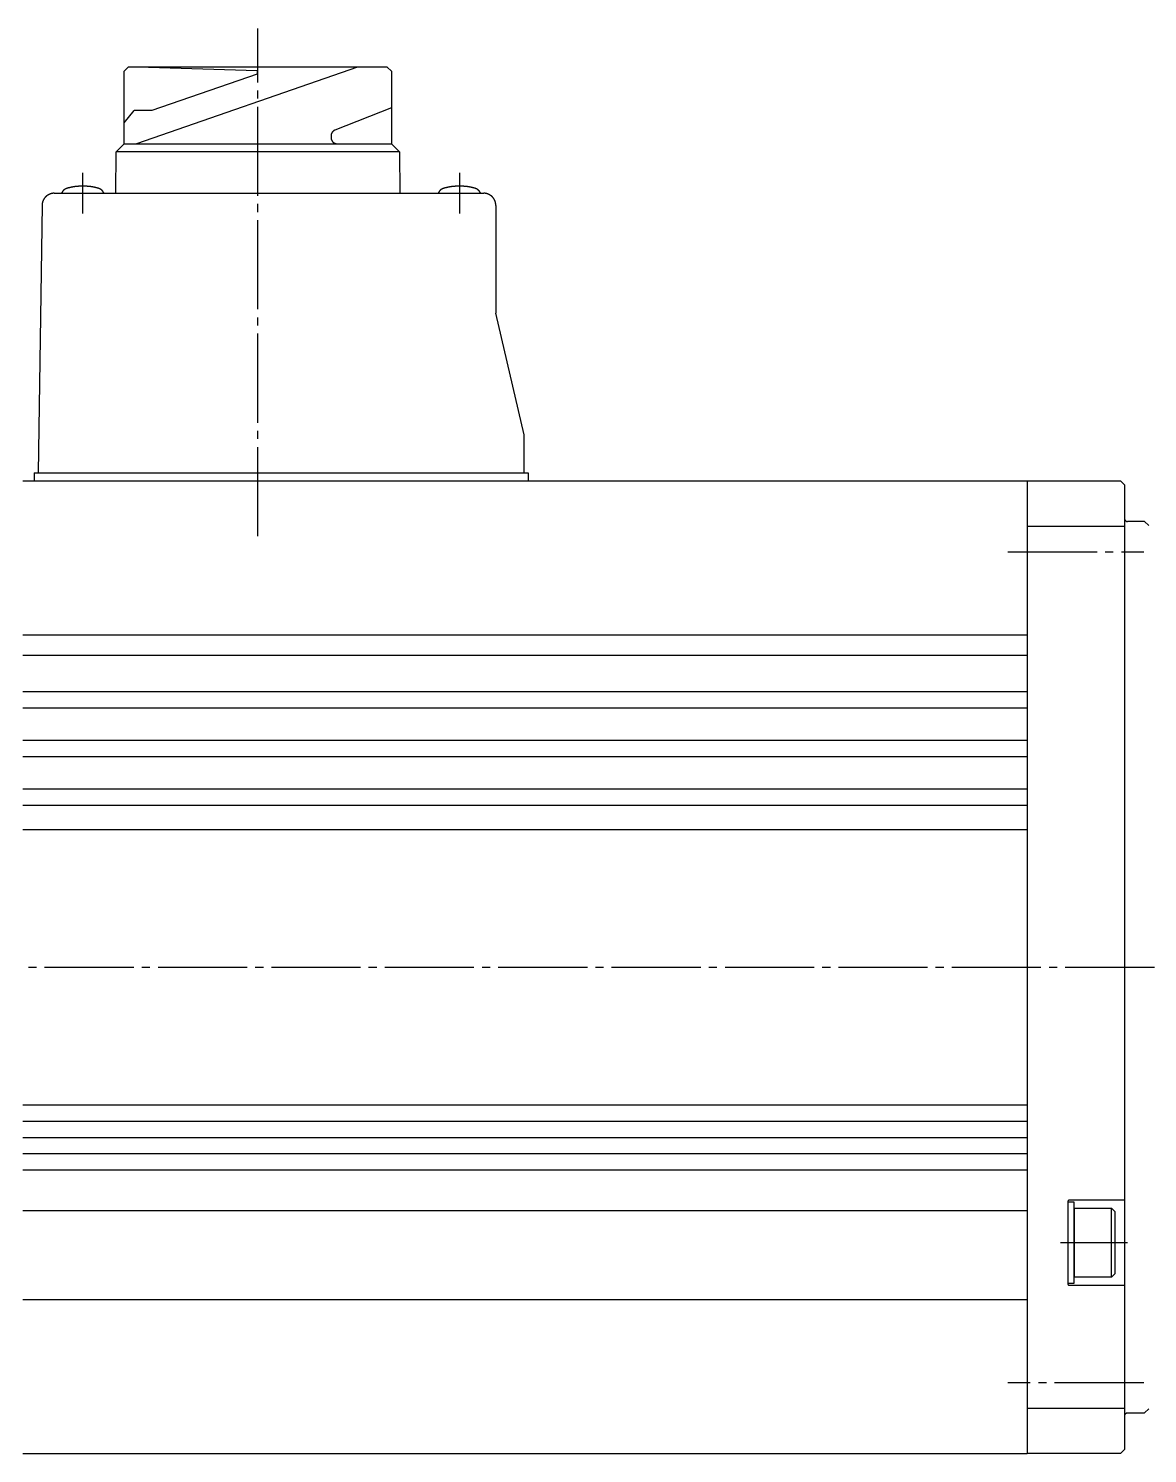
# Model space of a CAD drawing. Extents: x 0 to 707, y 0 to 380.
# Drawn here: x 283.4 to 421.6, y 203.9 to 379.8 of the extents above; entities that cross this region are included whole.
import ezdxf

# ---------------------------------------------------------------- set-up
doc = ezdxf.new("R2010")
doc.units = 0
doc.linetypes.add('DASH_CENTER', pattern=[14, 11, -1, 1, -1])
doc.layers.get('0').update_dxf_attribs({"linetype": 'CONTINUOUS'})

msp = doc.modelspace()

# ---------------------------------------------------------------- linework, layer by layer
at = {"color": 1, "linetype": 'DASH_CENTER'}
for p, q in [((311.72, 317.11), (311.72, 379.76)), ((290.12, 356.93), (290.12, 361.93)), ((336.62, 361.93), (336.62, 356.93)), ((404.35, 315.19), (421.1, 315.19)), ((201.42, 263.93), (475.72, 263.93)), ((419.1, 229.93), (410.84, 229.93)), ((421.1, 212.66), (404.35, 212.66))]:
    msp.add_line(p, q, dxfattribs=at)
at = {"color": 7, "linetype": 'CONTINUOUS'}
for p, q in [((295.23, 374.48), (295.73, 374.98)), ((327.72, 374.98), (295.73, 374.98)), ((327.72, 374.98), (295.74, 374.98)), ((324.05, 374.98), (296.75, 365.54)), ((298.25, 374.98), (311.67, 374.59)), ((311.67, 374.59), (311.67, 374.12)), ((328.22, 374.48), (327.72, 374.98)), ((295.23, 365.54), (295.23, 374.48)), ((311.67, 374.12), (298.66, 369.63)), ((328.22, 374.48), (328.22, 365.54)), ((295.23, 368.13), (296.48, 369.63)), ((298.66, 369.63), (296.48, 369.63)), ((328.22, 369.95), (321.26, 367.22)), ((320.78, 366.52), (320.78, 366.29)), ((294.2, 359.43), (294.23, 364.54)), ((294.23, 364.54), (295.23, 365.54)), ((329.22, 364.54), (294.23, 364.54)), ((295.23, 365.54), (321.53, 365.54)), ((321.53, 365.54), (328.22, 365.54)), ((328.22, 365.54), (329.22, 364.54)), ((328.22, 365.54), (329.22, 364.54)), ((329.22, 364.54), (329.25, 359.43)), ((286.6, 359.43), (313.12, 359.43)), ((313.12, 359.43), (339.62, 359.43)), ((285.1, 357.95), (284.63, 324.93)), ((341.12, 357.93), (341.12, 344.63)), ((344.62, 329.63), (341.12, 344.63)), ((344.62, 324.93), (344.62, 329.63)), ((282.72, 323.93), (406.72, 323.93)), ((284.12, 324.93), (345.12, 324.93)), ((284.12, 324.93), (284.12, 323.93)), ((345.12, 324.93), (345.12, 323.93)), ((406.72, 323.93), (406.72, 203.93)), ((406.72, 323.93), (418.22, 323.93)), ((418.22, 323.93), (418.72, 323.43)), ((418.72, 323.43), (418.72, 263.93)), ((406.72, 318.34), (418.72, 318.34)), ((421.22, 318.93), (419.12, 318.93)), ((421.22, 318.93), (421.72, 318.43)), ((282.72, 304.93), (406.72, 304.93)), ((282.72, 302.43), (406.72, 302.43)), ((282.72, 297.93), (406.72, 297.93)), ((282.72, 295.93), (406.72, 295.93)), ((282.72, 291.93), (406.72, 291.93)), ((282.72, 289.93), (406.72, 289.93)), ((282.72, 285.93), (406.72, 285.93)), ((282.72, 283.93), (406.72, 283.93)), ((282.72, 280.93), (406.72, 280.93)), ((418.72, 263.93), (418.72, 204.43)), ((282.72, 246.93), (406.72, 246.93)), ((282.72, 244.93), (406.72, 244.93)), ((282.72, 242.93), (406.72, 242.93)), ((282.72, 240.93), (406.72, 240.93)), ((282.72, 238.93), (406.72, 238.93)), ((282.72, 233.92), (406.72, 233.92)), ((411.72, 234.98), (411.72, 224.88)), ((412.52, 234.93), (411.72, 234.93)), ((418.72, 235.18), (411.92, 235.18)), ((412.52, 224.93), (412.52, 234.93)), ((412.52, 234.18), (417.12, 234.18)), ((412.52, 234.18), (412.52, 229.93)), ((417.52, 233.78), (417.12, 234.18)), ((417.12, 225.68), (417.12, 234.18)), ((417.52, 233.78), (417.52, 226.08)), ((412.52, 229.93), (412.52, 225.68)), ((417.12, 225.68), (412.52, 225.68)), ((417.12, 225.68), (417.52, 226.08)), ((411.72, 224.93), (412.52, 224.93)), ((411.92, 224.68), (418.72, 224.68)), ((282.72, 222.93), (406.72, 222.93)), ((406.72, 209.51), (418.72, 209.51)), ((421.72, 209.43), (421.22, 208.93)), ((419.12, 208.93), (421.22, 208.93)), ((418.22, 203.93), (418.72, 204.43)), ((282.72, 203.93), (406.72, 203.93)), ((418.22, 203.93), (406.72, 203.93))]:
    msp.add_line(p, q, dxfattribs=at)
for points in [[(321.26, 367.22, 0), (321.25, 367.22, 0), (321.25, 367.22, 0), (321.24, 367.21, 0), (321.23, 367.21, 0), (321.23, 367.21, 0), (321.22, 367.21, 0), (321.21, 367.2, 0), (321.21, 367.2, 0), (321.2, 367.2, 0), (321.2, 367.19, 0), (321.19, 367.19, 0), (321.18, 367.19, 0), (321.18, 367.19, 0), (321.17, 367.18, 0), (321.17, 367.18, 0), (321.16, 367.17, 0), (321.15, 367.17, 0), (321.15, 367.17, 0), (321.14, 367.16, 0), (321.13, 367.16, 0), (321.13, 367.16, 0), (321.12, 367.15, 0), (321.12, 367.15, 0), (321.11, 367.14, 0), (321.11, 367.14, 0), (321.1, 367.14, 0), (321.1, 367.13, 0), (321.09, 367.13, 0), (321.08, 367.12, 0), (321.08, 367.12, 0), (321.07, 367.12, 0), (321.07, 367.11, 0), (321.06, 367.11, 0), (321.06, 367.1, 0), (321.05, 367.1, 0), (321.05, 367.09, 0), (321.04, 367.09, 0), (321.03, 367.08, 0), (321.03, 367.08, 0), (321.02, 367.07, 0), (321.02, 367.07, 0), (321.01, 367.06, 0), (321.01, 367.06, 0), (321, 367.06, 0), (321, 367.05, 0), (320.99, 367.05, 0), (320.99, 367.04, 0), (320.98, 367.04, 0), (320.98, 367.03, 0), (320.98, 367.02, 0), (320.97, 367.02, 0), (320.97, 367.01, 0), (320.96, 367.01, 0), (320.96, 367, 0), (320.95, 367, 0), (320.95, 366.99, 0), (320.94, 366.99, 0), (320.94, 366.98, 0), (320.94, 366.98, 0), (320.93, 366.97, 0), (320.93, 366.96, 0), (320.92, 366.96, 0), (320.92, 366.95, 0), (320.92, 366.95, 0), (320.91, 366.94, 0), (320.91, 366.94, 0), (320.9, 366.93, 0), (320.9, 366.92, 0), (320.89, 366.92, 0), (320.89, 366.91, 0), (320.89, 366.91, 0), (320.88, 366.9, 0), (320.88, 366.89, 0), (320.88, 366.89, 0), (320.87, 366.88, 0), (320.87, 366.88, 0), (320.87, 366.87, 0), (320.87, 366.86, 0), (320.86, 366.86, 0), (320.86, 366.85, 0), (320.86, 366.84, 0), (320.85, 366.84, 0), (320.85, 366.83, 0), (320.85, 366.82, 0), (320.84, 366.82, 0), (320.84, 366.81, 0), (320.84, 366.81, 0), (320.84, 366.8, 0), (320.83, 366.79, 0), (320.83, 366.79, 0), (320.83, 366.78, 0), (320.83, 366.77, 0), (320.82, 366.77, 0), (320.82, 366.76, 0), (320.82, 366.75, 0), (320.82, 366.75, 0), (320.82, 366.74, 0), (320.81, 366.73, 0), (320.81, 366.73, 0), (320.81, 366.72, 0), (320.81, 366.71, 0), (320.81, 366.7, 0), (320.81, 366.7, 0), (320.8, 366.69, 0), (320.8, 366.69, 0), (320.8, 366.68, 0), (320.8, 366.67, 0), (320.8, 366.66, 0), (320.8, 366.66, 0), (320.8, 366.65, 0), (320.79, 366.64, 0), (320.79, 366.64, 0), (320.79, 366.63, 0), (320.79, 366.62, 0), (320.79, 366.62, 0), (320.79, 366.61, 0), (320.79, 366.6, 0), (320.79, 366.6, 0), (320.79, 366.59, 0), (320.79, 366.58, 0), (320.79, 366.57, 0), (320.79, 366.57, 0), (320.79, 366.56, 0), (320.79, 366.55, 0), (320.79, 366.55, 0), (320.78, 366.54, 0), (320.78, 366.53, 0), (320.78, 366.52, 0)], [(320.78, 366.29, 0), (320.78, 366.28, 0), (320.78, 366.27, 0), (320.79, 366.26, 0), (320.79, 366.25, 0), (320.79, 366.24, 0), (320.79, 366.23, 0), (320.79, 366.22, 0), (320.79, 366.21, 0), (320.79, 366.2, 0), (320.79, 366.19, 0), (320.79, 366.19, 0), (320.79, 366.18, 0), (320.79, 366.17, 0), (320.8, 366.16, 0), (320.8, 366.15, 0), (320.8, 366.14, 0), (320.8, 366.13, 0), (320.8, 366.12, 0), (320.81, 366.11, 0), (320.81, 366.1, 0), (320.81, 366.1, 0), (320.81, 366.09, 0), (320.81, 366.08, 0), (320.82, 366.07, 0), (320.82, 366.06, 0), (320.82, 366.05, 0), (320.82, 366.04, 0), (320.83, 366.03, 0), (320.83, 366.02, 0), (320.83, 366.02, 0), (320.84, 366.01, 0), (320.84, 366, 0), (320.85, 365.99, 0), (320.85, 365.98, 0), (320.85, 365.97, 0), (320.86, 365.96, 0), (320.86, 365.96, 0), (320.86, 365.95, 0), (320.87, 365.94, 0), (320.87, 365.93, 0), (320.88, 365.92, 0), (320.88, 365.92, 0), (320.89, 365.91, 0), (320.89, 365.9, 0), (320.9, 365.89, 0), (320.9, 365.88, 0), (320.91, 365.88, 0), (320.91, 365.87, 0), (320.92, 365.86, 0), (320.92, 365.85, 0), (320.93, 365.85, 0), (320.93, 365.84, 0), (320.94, 365.83, 0), (320.94, 365.82, 0), (320.95, 365.82, 0), (320.95, 365.81, 0), (320.96, 365.8, 0), (320.97, 365.8, 0), (320.97, 365.79, 0), (320.98, 365.78, 0), (320.99, 365.78, 0), (320.99, 365.77, 0), (321, 365.76, 0), (321, 365.76, 0), (321.01, 365.75, 0), (321.02, 365.74, 0), (321.02, 365.74, 0), (321.03, 365.73, 0), (321.04, 365.72, 0), (321.04, 365.72, 0), (321.05, 365.71, 0), (321.06, 365.71, 0), (321.07, 365.7, 0), (321.07, 365.69, 0), (321.08, 365.69, 0), (321.09, 365.68, 0), (321.1, 365.68, 0), (321.1, 365.67, 0), (321.11, 365.67, 0), (321.12, 365.66, 0), (321.12, 365.66, 0), (321.13, 365.65, 0), (321.14, 365.65, 0), (321.15, 365.64, 0), (321.16, 365.64, 0), (321.17, 365.63, 0), (321.17, 365.63, 0), (321.18, 365.62, 0), (321.19, 365.62, 0), (321.2, 365.62, 0), (321.2, 365.61, 0), (321.21, 365.61, 0), (321.22, 365.6, 0), (321.23, 365.6, 0), (321.24, 365.6, 0), (321.25, 365.59, 0), (321.26, 365.59, 0), (321.26, 365.59, 0), (321.27, 365.58, 0), (321.28, 365.58, 0), (321.29, 365.58, 0), (321.3, 365.57, 0), (321.31, 365.57, 0), (321.32, 365.57, 0), (321.32, 365.57, 0), (321.33, 365.56, 0), (321.34, 365.56, 0), (321.35, 365.56, 0), (321.36, 365.56, 0), (321.37, 365.55, 0), (321.38, 365.55, 0), (321.39, 365.55, 0), (321.4, 365.55, 0), (321.41, 365.55, 0), (321.42, 365.55, 0), (321.42, 365.54, 0), (321.43, 365.54, 0), (321.44, 365.54, 0), (321.45, 365.54, 0), (321.46, 365.54, 0), (321.47, 365.54, 0), (321.48, 365.54, 0), (321.49, 365.54, 0), (321.5, 365.54, 0), (321.51, 365.54, 0), (321.52, 365.54, 0), (321.52, 365.54, 0), (321.53, 365.54, 0)], [(286.6, 359.43, 0), (286.58, 359.43, 0), (286.57, 359.43, 0), (286.55, 359.43, 0), (286.53, 359.42, 0), (286.51, 359.42, 0), (286.49, 359.42, 0), (286.48, 359.42, 0), (286.46, 359.42, 0), (286.44, 359.42, 0), (286.42, 359.42, 0), (286.4, 359.41, 0), (286.38, 359.41, 0), (286.37, 359.41, 0), (286.35, 359.4, 0), (286.33, 359.4, 0), (286.31, 359.4, 0), (286.3, 359.39, 0), (286.28, 359.39, 0), (286.26, 359.39, 0), (286.24, 359.38, 0), (286.22, 359.38, 0), (286.21, 359.37, 0), (286.19, 359.37, 0), (286.17, 359.36, 0), (286.15, 359.36, 0), (286.14, 359.35, 0), (286.12, 359.35, 0), (286.1, 359.34, 0), (286.08, 359.33, 0), (286.07, 359.33, 0), (286.05, 359.32, 0), (286.03, 359.31, 0), (286.02, 359.31, 0), (286, 359.3, 0), (285.98, 359.29, 0), (285.97, 359.29, 0), (285.95, 359.28, 0), (285.93, 359.27, 0), (285.92, 359.26, 0), (285.9, 359.25, 0), (285.88, 359.24, 0), (285.87, 359.24, 0), (285.85, 359.23, 0), (285.84, 359.22, 0), (285.82, 359.21, 0), (285.81, 359.2, 0), (285.79, 359.19, 0), (285.78, 359.18, 0), (285.76, 359.17, 0), (285.75, 359.16, 0), (285.73, 359.15, 0), (285.72, 359.14, 0), (285.7, 359.12, 0), (285.69, 359.11, 0), (285.67, 359.1, 0), (285.66, 359.09, 0), (285.64, 359.08, 0), (285.63, 359.07, 0), (285.62, 359.06, 0), (285.6, 359.04, 0), (285.59, 359.03, 0), (285.58, 359.02, 0), (285.56, 359.01, 0), (285.55, 358.99, 0), (285.54, 358.98, 0), (285.52, 358.97, 0), (285.51, 358.95, 0), (285.5, 358.94, 0), (285.49, 358.93, 0), (285.48, 358.92, 0), (285.46, 358.9, 0), (285.45, 358.89, 0), (285.44, 358.87, 0), (285.43, 358.86, 0), (285.42, 358.84, 0), (285.41, 358.83, 0), (285.39, 358.81, 0), (285.38, 358.8, 0), (285.37, 358.79, 0), (285.36, 358.77, 0), (285.35, 358.75, 0), (285.34, 358.74, 0), (285.33, 358.73, 0), (285.32, 358.71, 0), (285.31, 358.69, 0), (285.31, 358.68, 0), (285.3, 358.66, 0), (285.29, 358.65, 0), (285.28, 358.63, 0), (285.27, 358.61, 0), (285.26, 358.6, 0), (285.25, 358.58, 0), (285.25, 358.56, 0), (285.24, 358.55, 0), (285.23, 358.53, 0), (285.22, 358.51, 0), (285.22, 358.5, 0), (285.21, 358.48, 0), (285.2, 358.46, 0), (285.2, 358.45, 0), (285.19, 358.43, 0), (285.18, 358.41, 0), (285.18, 358.4, 0), (285.17, 358.38, 0), (285.17, 358.36, 0), (285.16, 358.34, 0), (285.16, 358.33, 0), (285.15, 358.31, 0), (285.15, 358.29, 0), (285.14, 358.27, 0), (285.14, 358.25, 0), (285.13, 358.24, 0), (285.13, 358.22, 0), (285.13, 358.2, 0), (285.12, 358.18, 0), (285.12, 358.17, 0), (285.12, 358.15, 0), (285.12, 358.13, 0), (285.11, 358.11, 0), (285.11, 358.09, 0), (285.11, 358.07, 0), (285.11, 358.06, 0), (285.11, 358.04, 0), (285.11, 358.02, 0), (285.11, 358, 0), (285.1, 357.98, 0), (285.1, 357.97, 0), (285.1, 357.95, 0)], [(288.16, 360.03, 0), (288.16, 360.02, 0), (288.15, 360.02, 0), (288.14, 360.02, 0), (288.14, 360.02, 0), (288.13, 360.02, 0), (288.12, 360.01, 0), (288.12, 360.01, 0), (288.11, 360.01, 0), (288.1, 360.01, 0), (288.1, 360, 0), (288.09, 360, 0), (288.08, 360, 0), (288.08, 360, 0), (288.07, 359.99, 0), (288.06, 359.99, 0), (288.06, 359.99, 0), (288.05, 359.99, 0), (288.04, 359.98, 0), (288.04, 359.98, 0), (288.03, 359.98, 0), (288.02, 359.97, 0), (288.02, 359.97, 0), (288.01, 359.97, 0), (288, 359.96, 0), (288, 359.96, 0), (287.99, 359.96, 0), (287.99, 359.95, 0), (287.98, 359.95, 0), (287.97, 359.95, 0), (287.97, 359.94, 0), (287.96, 359.94, 0), (287.95, 359.94, 0), (287.95, 359.93, 0), (287.94, 359.93, 0), (287.94, 359.93, 0), (287.93, 359.92, 0), (287.92, 359.92, 0), (287.92, 359.92, 0), (287.91, 359.91, 0), (287.9, 359.91, 0), (287.9, 359.9, 0), (287.89, 359.9, 0), (287.89, 359.9, 0), (287.88, 359.89, 0), (287.87, 359.89, 0), (287.87, 359.88, 0), (287.86, 359.88, 0), (287.86, 359.88, 0), (287.85, 359.87, 0), (287.85, 359.87, 0), (287.84, 359.86, 0), (287.83, 359.86, 0), (287.83, 359.85, 0), (287.82, 359.85, 0), (287.82, 359.85, 0), (287.81, 359.84, 0), (287.81, 359.84, 0), (287.8, 359.83, 0), (287.8, 359.83, 0), (287.79, 359.82, 0), (287.78, 359.82, 0), (287.78, 359.81, 0), (287.77, 359.81, 0), (287.77, 359.8, 0), (287.76, 359.8, 0), (287.76, 359.79, 0), (287.75, 359.79, 0), (287.75, 359.78, 0), (287.74, 359.78, 0), (287.74, 359.77, 0), (287.73, 359.77, 0), (287.73, 359.76, 0), (287.72, 359.76, 0), (287.72, 359.75, 0), (287.71, 359.75, 0), (287.71, 359.74, 0), (287.7, 359.74, 0), (287.7, 359.73, 0), (287.69, 359.73, 0), (287.69, 359.72, 0), (287.68, 359.71, 0), (287.68, 359.71, 0), (287.67, 359.7, 0), (287.67, 359.7, 0), (287.67, 359.69, 0), (287.66, 359.69, 0), (287.66, 359.68, 0), (287.65, 359.68, 0), (287.65, 359.67, 0), (287.64, 359.66, 0), (287.64, 359.66, 0), (287.63, 359.65, 0), (287.63, 359.65, 0), (287.63, 359.64, 0), (287.62, 359.63, 0), (287.62, 359.63, 0), (287.61, 359.62, 0), (287.61, 359.62, 0), (287.61, 359.61, 0), (287.6, 359.61, 0), (287.6, 359.6, 0), (287.59, 359.59, 0), (287.59, 359.59, 0), (287.59, 359.58, 0), (287.58, 359.57, 0), (287.58, 359.57, 0), (287.58, 359.56, 0), (287.57, 359.56, 0), (287.57, 359.55, 0), (287.57, 359.54, 0), (287.56, 359.54, 0), (287.56, 359.53, 0), (287.56, 359.52, 0), (287.55, 359.52, 0), (287.55, 359.51, 0), (287.55, 359.5, 0), (287.54, 359.5, 0), (287.54, 359.49, 0), (287.54, 359.49, 0), (287.53, 359.48, 0), (287.53, 359.47, 0), (287.53, 359.47, 0), (287.52, 359.46, 0), (287.52, 359.45, 0), (287.52, 359.45, 0), (287.52, 359.44, 0), (287.51, 359.43, 0), (287.51, 359.43, 0)], [(290.12, 360.31, 0), (290.11, 360.31, 0), (290.09, 360.31, 0), (290.08, 360.31, 0), (290.06, 360.31, 0), (290.05, 360.31, 0), (290.03, 360.31, 0), (290.01, 360.31, 0), (290, 360.31, 0), (289.98, 360.31, 0), (289.97, 360.3, 0), (289.95, 360.3, 0), (289.94, 360.3, 0), (289.92, 360.3, 0), (289.91, 360.3, 0), (289.89, 360.3, 0), (289.88, 360.3, 0), (289.86, 360.3, 0), (289.85, 360.3, 0), (289.83, 360.3, 0), (289.81, 360.3, 0), (289.8, 360.3, 0), (289.78, 360.3, 0), (289.77, 360.3, 0), (289.75, 360.3, 0), (289.74, 360.3, 0), (289.72, 360.29, 0), (289.7, 360.29, 0), (289.69, 360.29, 0), (289.67, 360.29, 0), (289.66, 360.29, 0), (289.64, 360.29, 0), (289.63, 360.29, 0), (289.61, 360.29, 0), (289.6, 360.29, 0), (289.58, 360.29, 0), (289.57, 360.28, 0), (289.55, 360.28, 0), (289.54, 360.28, 0), (289.52, 360.28, 0), (289.5, 360.28, 0), (289.49, 360.28, 0), (289.47, 360.28, 0), (289.46, 360.27, 0), (289.44, 360.27, 0), (289.43, 360.27, 0), (289.41, 360.27, 0), (289.4, 360.27, 0), (289.38, 360.27, 0), (289.37, 360.26, 0), (289.35, 360.26, 0), (289.33, 360.26, 0), (289.32, 360.26, 0), (289.3, 360.26, 0), (289.29, 360.26, 0), (289.27, 360.25, 0), (289.26, 360.25, 0), (289.24, 360.25, 0), (289.23, 360.25, 0), (289.21, 360.25, 0), (289.2, 360.24, 0), (289.18, 360.24, 0), (289.17, 360.24, 0), (289.15, 360.24, 0), (289.13, 360.24, 0), (289.12, 360.23, 0), (289.1, 360.23, 0), (289.09, 360.23, 0), (289.07, 360.23, 0), (289.06, 360.22, 0), (289.04, 360.22, 0), (289.03, 360.22, 0), (289.01, 360.22, 0), (289, 360.21, 0), (288.98, 360.21, 0), (288.97, 360.21, 0), (288.95, 360.21, 0), (288.94, 360.2, 0), (288.92, 360.2, 0), (288.9, 360.2, 0), (288.89, 360.2, 0), (288.87, 360.19, 0), (288.86, 360.19, 0), (288.84, 360.19, 0), (288.83, 360.19, 0), (288.81, 360.18, 0), (288.8, 360.18, 0), (288.78, 360.18, 0), (288.77, 360.17, 0), (288.75, 360.17, 0), (288.74, 360.17, 0), (288.72, 360.16, 0), (288.71, 360.16, 0), (288.69, 360.16, 0), (288.68, 360.15, 0), (288.66, 360.15, 0), (288.65, 360.15, 0), (288.63, 360.14, 0), (288.62, 360.14, 0), (288.6, 360.14, 0), (288.58, 360.13, 0), (288.57, 360.13, 0), (288.56, 360.13, 0), (288.54, 360.12, 0), (288.52, 360.12, 0), (288.51, 360.12, 0), (288.49, 360.11, 0), (288.48, 360.11, 0), (288.46, 360.11, 0), (288.45, 360.1, 0), (288.43, 360.1, 0), (288.42, 360.1, 0), (288.4, 360.09, 0), (288.39, 360.09, 0), (288.37, 360.08, 0), (288.36, 360.08, 0), (288.34, 360.08, 0), (288.33, 360.07, 0), (288.31, 360.07, 0), (288.3, 360.06, 0), (288.28, 360.06, 0), (288.27, 360.06, 0), (288.25, 360.05, 0), (288.24, 360.05, 0), (288.22, 360.04, 0), (288.21, 360.04, 0), (288.19, 360.04, 0), (288.18, 360.03, 0), (288.16, 360.03, 0)], [(292.08, 360.03, 0), (292.07, 360.03, 0), (292.05, 360.04, 0), (292.04, 360.04, 0), (292.02, 360.04, 0), (292.01, 360.05, 0), (291.99, 360.05, 0), (291.98, 360.06, 0), (291.96, 360.06, 0), (291.95, 360.06, 0), (291.93, 360.07, 0), (291.92, 360.07, 0), (291.9, 360.08, 0), (291.89, 360.08, 0), (291.87, 360.08, 0), (291.86, 360.09, 0), (291.84, 360.09, 0), (291.83, 360.1, 0), (291.81, 360.1, 0), (291.8, 360.1, 0), (291.78, 360.11, 0), (291.77, 360.11, 0), (291.75, 360.11, 0), (291.74, 360.12, 0), (291.72, 360.12, 0), (291.71, 360.12, 0), (291.69, 360.13, 0), (291.68, 360.13, 0), (291.66, 360.13, 0), (291.65, 360.14, 0), (291.63, 360.14, 0), (291.62, 360.14, 0), (291.6, 360.15, 0), (291.59, 360.15, 0), (291.57, 360.15, 0), (291.56, 360.16, 0), (291.54, 360.16, 0), (291.53, 360.16, 0), (291.51, 360.17, 0), (291.5, 360.17, 0), (291.48, 360.17, 0), (291.47, 360.18, 0), (291.45, 360.18, 0), (291.44, 360.18, 0), (291.42, 360.19, 0), (291.4, 360.19, 0), (291.39, 360.19, 0), (291.37, 360.19, 0), (291.36, 360.2, 0), (291.34, 360.2, 0), (291.33, 360.2, 0), (291.31, 360.2, 0), (291.3, 360.21, 0), (291.28, 360.21, 0), (291.27, 360.21, 0), (291.25, 360.21, 0), (291.24, 360.22, 0), (291.22, 360.22, 0), (291.21, 360.22, 0), (291.19, 360.22, 0), (291.18, 360.23, 0), (291.16, 360.23, 0), (291.14, 360.23, 0), (291.13, 360.23, 0), (291.11, 360.24, 0), (291.1, 360.24, 0), (291.08, 360.24, 0), (291.07, 360.24, 0), (291.05, 360.24, 0), (291.04, 360.25, 0), (291.02, 360.25, 0), (291.01, 360.25, 0), (290.99, 360.25, 0), (290.98, 360.25, 0), (290.96, 360.26, 0), (290.94, 360.26, 0), (290.93, 360.26, 0), (290.91, 360.26, 0), (290.9, 360.26, 0), (290.88, 360.26, 0), (290.87, 360.27, 0), (290.85, 360.27, 0), (290.84, 360.27, 0), (290.82, 360.27, 0), (290.81, 360.27, 0), (290.79, 360.27, 0), (290.77, 360.28, 0), (290.76, 360.28, 0), (290.74, 360.28, 0), (290.73, 360.28, 0), (290.71, 360.28, 0), (290.7, 360.28, 0), (290.68, 360.28, 0), (290.67, 360.29, 0), (290.65, 360.29, 0), (290.64, 360.29, 0), (290.62, 360.29, 0), (290.61, 360.29, 0), (290.59, 360.29, 0), (290.57, 360.29, 0), (290.56, 360.29, 0), (290.54, 360.29, 0), (290.53, 360.29, 0), (290.51, 360.3, 0), (290.5, 360.3, 0), (290.48, 360.3, 0), (290.46, 360.3, 0), (290.45, 360.3, 0), (290.43, 360.3, 0), (290.42, 360.3, 0), (290.4, 360.3, 0), (290.39, 360.3, 0), (290.37, 360.3, 0), (290.36, 360.3, 0), (290.34, 360.3, 0), (290.33, 360.3, 0), (290.31, 360.3, 0), (290.3, 360.3, 0), (290.28, 360.3, 0), (290.26, 360.31, 0), (290.25, 360.31, 0), (290.23, 360.31, 0), (290.22, 360.31, 0), (290.2, 360.31, 0), (290.19, 360.31, 0), (290.17, 360.31, 0), (290.15, 360.31, 0), (290.14, 360.31, 0), (290.12, 360.31, 0)], [(292.74, 359.43, 0), (292.73, 359.43, 0), (292.73, 359.44, 0), (292.73, 359.45, 0), (292.73, 359.45, 0), (292.72, 359.46, 0), (292.72, 359.47, 0), (292.72, 359.47, 0), (292.71, 359.48, 0), (292.71, 359.49, 0), (292.71, 359.49, 0), (292.7, 359.5, 0), (292.7, 359.5, 0), (292.7, 359.51, 0), (292.7, 359.52, 0), (292.69, 359.52, 0), (292.69, 359.53, 0), (292.69, 359.54, 0), (292.68, 359.54, 0), (292.68, 359.55, 0), (292.68, 359.56, 0), (292.67, 359.56, 0), (292.67, 359.57, 0), (292.67, 359.57, 0), (292.66, 359.58, 0), (292.66, 359.59, 0), (292.65, 359.59, 0), (292.65, 359.6, 0), (292.65, 359.61, 0), (292.64, 359.61, 0), (292.64, 359.62, 0), (292.63, 359.62, 0), (292.63, 359.63, 0), (292.63, 359.63, 0), (292.62, 359.64, 0), (292.62, 359.65, 0), (292.61, 359.65, 0), (292.61, 359.66, 0), (292.61, 359.66, 0), (292.6, 359.67, 0), (292.6, 359.68, 0), (292.59, 359.68, 0), (292.59, 359.69, 0), (292.58, 359.69, 0), (292.58, 359.7, 0), (292.57, 359.7, 0), (292.57, 359.71, 0), (292.56, 359.71, 0), (292.56, 359.72, 0), (292.56, 359.73, 0), (292.55, 359.73, 0), (292.55, 359.74, 0), (292.54, 359.74, 0), (292.54, 359.75, 0), (292.53, 359.75, 0), (292.53, 359.76, 0), (292.52, 359.76, 0), (292.52, 359.77, 0), (292.51, 359.77, 0), (292.51, 359.78, 0), (292.5, 359.78, 0), (292.5, 359.79, 0), (292.49, 359.79, 0), (292.49, 359.8, 0), (292.48, 359.8, 0), (292.48, 359.81, 0), (292.47, 359.81, 0), (292.46, 359.82, 0), (292.46, 359.82, 0), (292.45, 359.83, 0), (292.45, 359.83, 0), (292.44, 359.84, 0), (292.44, 359.84, 0), (292.43, 359.85, 0), (292.43, 359.85, 0), (292.42, 359.85, 0), (292.42, 359.86, 0), (292.41, 359.86, 0), (292.4, 359.87, 0), (292.4, 359.87, 0), (292.39, 359.88, 0), (292.39, 359.88, 0), (292.38, 359.88, 0), (292.37, 359.89, 0), (292.37, 359.89, 0), (292.36, 359.9, 0), (292.36, 359.9, 0), (292.35, 359.9, 0), (292.34, 359.91, 0), (292.34, 359.91, 0), (292.33, 359.92, 0), (292.33, 359.92, 0), (292.32, 359.92, 0), (292.31, 359.93, 0), (292.31, 359.93, 0), (292.3, 359.93, 0), (292.3, 359.94, 0), (292.29, 359.94, 0), (292.28, 359.94, 0), (292.28, 359.95, 0), (292.27, 359.95, 0), (292.26, 359.95, 0), (292.26, 359.96, 0), (292.25, 359.96, 0), (292.24, 359.96, 0), (292.24, 359.97, 0), (292.23, 359.97, 0), (292.23, 359.97, 0), (292.22, 359.98, 0), (292.21, 359.98, 0), (292.2, 359.98, 0), (292.2, 359.99, 0), (292.19, 359.99, 0), (292.19, 359.99, 0), (292.18, 359.99, 0), (292.17, 360, 0), (292.17, 360, 0), (292.16, 360, 0), (292.15, 360, 0), (292.14, 360.01, 0), (292.14, 360.01, 0), (292.13, 360.01, 0), (292.12, 360.01, 0), (292.12, 360.02, 0), (292.11, 360.02, 0), (292.1, 360.02, 0), (292.1, 360.02, 0), (292.09, 360.02, 0), (292.08, 360.03, 0)], [(334.66, 360.03, 0), (334.66, 360.02, 0), (334.65, 360.02, 0), (334.64, 360.02, 0), (334.64, 360.02, 0), (334.63, 360.02, 0), (334.62, 360.01, 0), (334.62, 360.01, 0), (334.61, 360.01, 0), (334.6, 360.01, 0), (334.6, 360, 0), (334.59, 360, 0), (334.58, 360, 0), (334.58, 360, 0), (334.57, 359.99, 0), (334.56, 359.99, 0), (334.56, 359.99, 0), (334.55, 359.99, 0), (334.54, 359.98, 0), (334.54, 359.98, 0), (334.53, 359.98, 0), (334.52, 359.97, 0), (334.52, 359.97, 0), (334.51, 359.97, 0), (334.5, 359.96, 0), (334.5, 359.96, 0), (334.49, 359.96, 0), (334.49, 359.95, 0), (334.48, 359.95, 0), (334.47, 359.95, 0), (334.47, 359.94, 0), (334.46, 359.94, 0), (334.45, 359.94, 0), (334.45, 359.93, 0), (334.44, 359.93, 0), (334.44, 359.93, 0), (334.43, 359.92, 0), (334.42, 359.92, 0), (334.42, 359.92, 0), (334.41, 359.91, 0), (334.4, 359.91, 0), (334.4, 359.9, 0), (334.39, 359.9, 0), (334.39, 359.9, 0), (334.38, 359.89, 0), (334.37, 359.89, 0), (334.37, 359.88, 0), (334.36, 359.88, 0), (334.36, 359.88, 0), (334.35, 359.87, 0), (334.35, 359.87, 0), (334.34, 359.86, 0), (334.33, 359.86, 0), (334.33, 359.85, 0), (334.32, 359.85, 0), (334.32, 359.85, 0), (334.31, 359.84, 0), (334.31, 359.84, 0), (334.3, 359.83, 0), (334.3, 359.83, 0), (334.29, 359.82, 0), (334.28, 359.82, 0), (334.28, 359.81, 0), (334.27, 359.81, 0), (334.27, 359.8, 0), (334.26, 359.8, 0), (334.26, 359.79, 0), (334.25, 359.79, 0), (334.25, 359.78, 0), (334.24, 359.78, 0), (334.24, 359.77, 0), (334.23, 359.77, 0), (334.23, 359.76, 0), (334.22, 359.76, 0), (334.22, 359.75, 0), (334.21, 359.75, 0), (334.21, 359.74, 0), (334.2, 359.74, 0), (334.2, 359.73, 0), (334.19, 359.73, 0), (334.19, 359.72, 0), (334.18, 359.71, 0), (334.18, 359.71, 0), (334.17, 359.7, 0), (334.17, 359.7, 0), (334.17, 359.69, 0), (334.16, 359.69, 0), (334.16, 359.68, 0), (334.15, 359.68, 0), (334.15, 359.67, 0), (334.14, 359.66, 0), (334.14, 359.66, 0), (334.13, 359.65, 0), (334.13, 359.65, 0), (334.13, 359.64, 0), (334.12, 359.63, 0), (334.12, 359.63, 0), (334.11, 359.62, 0), (334.11, 359.62, 0), (334.11, 359.61, 0), (334.1, 359.61, 0), (334.1, 359.6, 0), (334.09, 359.59, 0), (334.09, 359.59, 0), (334.09, 359.58, 0), (334.08, 359.57, 0), (334.08, 359.57, 0), (334.08, 359.56, 0), (334.07, 359.56, 0), (334.07, 359.55, 0), (334.07, 359.54, 0), (334.06, 359.54, 0), (334.06, 359.53, 0), (334.06, 359.52, 0), (334.05, 359.52, 0), (334.05, 359.51, 0), (334.05, 359.5, 0), (334.04, 359.5, 0), (334.04, 359.49, 0), (334.04, 359.49, 0), (334.03, 359.48, 0), (334.03, 359.47, 0), (334.03, 359.47, 0), (334.02, 359.46, 0), (334.02, 359.45, 0), (334.02, 359.45, 0), (334.02, 359.44, 0), (334.01, 359.43, 0), (334.01, 359.43, 0)], [(336.62, 360.31, 0), (336.61, 360.31, 0), (336.59, 360.31, 0), (336.58, 360.31, 0), (336.56, 360.31, 0), (336.55, 360.31, 0), (336.53, 360.31, 0), (336.51, 360.31, 0), (336.5, 360.31, 0), (336.48, 360.31, 0), (336.47, 360.3, 0), (336.45, 360.3, 0), (336.44, 360.3, 0), (336.42, 360.3, 0), (336.41, 360.3, 0), (336.39, 360.3, 0), (336.38, 360.3, 0), (336.36, 360.3, 0), (336.35, 360.3, 0), (336.33, 360.3, 0), (336.31, 360.3, 0), (336.3, 360.3, 0), (336.28, 360.3, 0), (336.27, 360.3, 0), (336.25, 360.3, 0), (336.24, 360.3, 0), (336.22, 360.29, 0), (336.2, 360.29, 0), (336.19, 360.29, 0), (336.17, 360.29, 0), (336.16, 360.29, 0), (336.14, 360.29, 0), (336.13, 360.29, 0), (336.11, 360.29, 0), (336.1, 360.29, 0), (336.08, 360.29, 0), (336.07, 360.28, 0), (336.05, 360.28, 0), (336.04, 360.28, 0), (336.02, 360.28, 0), (336, 360.28, 0), (335.99, 360.28, 0), (335.97, 360.28, 0), (335.96, 360.27, 0), (335.94, 360.27, 0), (335.93, 360.27, 0), (335.91, 360.27, 0), (335.9, 360.27, 0), (335.88, 360.27, 0), (335.87, 360.26, 0), (335.85, 360.26, 0), (335.83, 360.26, 0), (335.82, 360.26, 0), (335.8, 360.26, 0), (335.79, 360.26, 0), (335.77, 360.25, 0), (335.76, 360.25, 0), (335.74, 360.25, 0), (335.73, 360.25, 0), (335.71, 360.25, 0), (335.7, 360.24, 0), (335.68, 360.24, 0), (335.67, 360.24, 0), (335.65, 360.24, 0), (335.63, 360.24, 0), (335.62, 360.23, 0), (335.6, 360.23, 0), (335.59, 360.23, 0), (335.57, 360.23, 0), (335.56, 360.22, 0), (335.54, 360.22, 0), (335.53, 360.22, 0), (335.51, 360.22, 0), (335.5, 360.21, 0), (335.48, 360.21, 0), (335.47, 360.21, 0), (335.45, 360.21, 0), (335.44, 360.2, 0), (335.42, 360.2, 0), (335.4, 360.2, 0), (335.39, 360.2, 0), (335.37, 360.19, 0), (335.36, 360.19, 0), (335.34, 360.19, 0), (335.33, 360.19, 0), (335.31, 360.18, 0), (335.3, 360.18, 0), (335.28, 360.18, 0), (335.27, 360.17, 0), (335.25, 360.17, 0), (335.24, 360.17, 0), (335.22, 360.16, 0), (335.21, 360.16, 0), (335.19, 360.16, 0), (335.18, 360.15, 0), (335.16, 360.15, 0), (335.15, 360.15, 0), (335.13, 360.14, 0), (335.12, 360.14, 0), (335.1, 360.14, 0), (335.08, 360.13, 0), (335.07, 360.13, 0), (335.06, 360.13, 0), (335.04, 360.12, 0), (335.02, 360.12, 0), (335.01, 360.12, 0), (334.99, 360.11, 0), (334.98, 360.11, 0), (334.96, 360.11, 0), (334.95, 360.1, 0), (334.93, 360.1, 0), (334.92, 360.1, 0), (334.9, 360.09, 0), (334.89, 360.09, 0), (334.87, 360.08, 0), (334.86, 360.08, 0), (334.84, 360.08, 0), (334.83, 360.07, 0), (334.81, 360.07, 0), (334.8, 360.06, 0), (334.78, 360.06, 0), (334.77, 360.06, 0), (334.75, 360.05, 0), (334.74, 360.05, 0), (334.72, 360.04, 0), (334.71, 360.04, 0), (334.69, 360.04, 0), (334.68, 360.03, 0), (334.66, 360.03, 0)], [(338.58, 360.03, 0), (338.57, 360.03, 0), (338.55, 360.04, 0), (338.54, 360.04, 0), (338.52, 360.04, 0), (338.51, 360.05, 0), (338.49, 360.05, 0), (338.48, 360.06, 0), (338.46, 360.06, 0), (338.45, 360.06, 0), (338.43, 360.07, 0), (338.42, 360.07, 0), (338.4, 360.08, 0), (338.39, 360.08, 0), (338.37, 360.08, 0), (338.36, 360.09, 0), (338.34, 360.09, 0), (338.33, 360.1, 0), (338.31, 360.1, 0), (338.3, 360.1, 0), (338.28, 360.11, 0), (338.27, 360.11, 0), (338.25, 360.11, 0), (338.24, 360.12, 0), (338.22, 360.12, 0), (338.21, 360.12, 0), (338.19, 360.13, 0), (338.18, 360.13, 0), (338.16, 360.13, 0), (338.15, 360.14, 0), (338.13, 360.14, 0), (338.12, 360.14, 0), (338.1, 360.15, 0), (338.09, 360.15, 0), (338.07, 360.15, 0), (338.06, 360.16, 0), (338.04, 360.16, 0), (338.03, 360.16, 0), (338.01, 360.17, 0), (338, 360.17, 0), (337.98, 360.17, 0), (337.97, 360.18, 0), (337.95, 360.18, 0), (337.94, 360.18, 0), (337.92, 360.19, 0), (337.9, 360.19, 0), (337.89, 360.19, 0), (337.87, 360.19, 0), (337.86, 360.2, 0), (337.84, 360.2, 0), (337.83, 360.2, 0), (337.81, 360.2, 0), (337.8, 360.21, 0), (337.78, 360.21, 0), (337.77, 360.21, 0), (337.75, 360.21, 0), (337.74, 360.22, 0), (337.72, 360.22, 0), (337.71, 360.22, 0), (337.69, 360.22, 0), (337.68, 360.23, 0), (337.66, 360.23, 0), (337.64, 360.23, 0), (337.63, 360.23, 0), (337.61, 360.24, 0), (337.6, 360.24, 0), (337.58, 360.24, 0), (337.57, 360.24, 0), (337.55, 360.24, 0), (337.54, 360.25, 0), (337.52, 360.25, 0), (337.51, 360.25, 0), (337.49, 360.25, 0), (337.48, 360.25, 0), (337.46, 360.26, 0), (337.44, 360.26, 0), (337.43, 360.26, 0), (337.41, 360.26, 0), (337.4, 360.26, 0), (337.38, 360.26, 0), (337.37, 360.27, 0), (337.35, 360.27, 0), (337.34, 360.27, 0), (337.32, 360.27, 0), (337.31, 360.27, 0), (337.29, 360.27, 0), (337.27, 360.28, 0), (337.26, 360.28, 0), (337.24, 360.28, 0), (337.23, 360.28, 0), (337.21, 360.28, 0), (337.2, 360.28, 0), (337.18, 360.28, 0), (337.17, 360.29, 0), (337.15, 360.29, 0), (337.14, 360.29, 0), (337.12, 360.29, 0), (337.11, 360.29, 0), (337.09, 360.29, 0), (337.07, 360.29, 0), (337.06, 360.29, 0), (337.04, 360.29, 0), (337.03, 360.29, 0), (337.01, 360.3, 0), (337, 360.3, 0), (336.98, 360.3, 0), (336.96, 360.3, 0), (336.95, 360.3, 0), (336.93, 360.3, 0), (336.92, 360.3, 0), (336.9, 360.3, 0), (336.89, 360.3, 0), (336.87, 360.3, 0), (336.86, 360.3, 0), (336.84, 360.3, 0), (336.83, 360.3, 0), (336.81, 360.3, 0), (336.8, 360.3, 0), (336.78, 360.3, 0), (336.76, 360.31, 0), (336.75, 360.31, 0), (336.73, 360.31, 0), (336.72, 360.31, 0), (336.7, 360.31, 0), (336.69, 360.31, 0), (336.67, 360.31, 0), (336.65, 360.31, 0), (336.64, 360.31, 0), (336.62, 360.31, 0)], [(339.24, 359.43, 0), (339.23, 359.43, 0), (339.23, 359.44, 0), (339.23, 359.45, 0), (339.23, 359.45, 0), (339.22, 359.46, 0), (339.22, 359.47, 0), (339.22, 359.47, 0), (339.21, 359.48, 0), (339.21, 359.49, 0), (339.21, 359.49, 0), (339.2, 359.5, 0), (339.2, 359.5, 0), (339.2, 359.51, 0), (339.2, 359.52, 0), (339.19, 359.52, 0), (339.19, 359.53, 0), (339.19, 359.54, 0), (339.18, 359.54, 0), (339.18, 359.55, 0), (339.18, 359.56, 0), (339.17, 359.56, 0), (339.17, 359.57, 0), (339.17, 359.57, 0), (339.16, 359.58, 0), (339.16, 359.59, 0), (339.15, 359.59, 0), (339.15, 359.6, 0), (339.15, 359.61, 0), (339.14, 359.61, 0), (339.14, 359.62, 0), (339.13, 359.62, 0), (339.13, 359.63, 0), (339.13, 359.63, 0), (339.12, 359.64, 0), (339.12, 359.65, 0), (339.11, 359.65, 0), (339.11, 359.66, 0), (339.11, 359.66, 0), (339.1, 359.67, 0), (339.1, 359.68, 0), (339.09, 359.68, 0), (339.09, 359.69, 0), (339.08, 359.69, 0), (339.08, 359.7, 0), (339.07, 359.7, 0), (339.07, 359.71, 0), (339.06, 359.71, 0), (339.06, 359.72, 0), (339.06, 359.73, 0), (339.05, 359.73, 0), (339.05, 359.74, 0), (339.04, 359.74, 0), (339.04, 359.75, 0), (339.03, 359.75, 0), (339.03, 359.76, 0), (339.02, 359.76, 0), (339.02, 359.77, 0), (339.01, 359.77, 0), (339.01, 359.78, 0), (339, 359.78, 0), (339, 359.79, 0), (338.99, 359.79, 0), (338.99, 359.8, 0), (338.98, 359.8, 0), (338.98, 359.81, 0), (338.97, 359.81, 0), (338.96, 359.82, 0), (338.96, 359.82, 0), (338.95, 359.83, 0), (338.95, 359.83, 0), (338.94, 359.84, 0), (338.94, 359.84, 0), (338.93, 359.85, 0), (338.93, 359.85, 0), (338.92, 359.85, 0), (338.92, 359.86, 0), (338.91, 359.86, 0), (338.9, 359.87, 0), (338.9, 359.87, 0), (338.89, 359.88, 0), (338.89, 359.88, 0), (338.88, 359.88, 0), (338.87, 359.89, 0), (338.87, 359.89, 0), (338.86, 359.9, 0), (338.86, 359.9, 0), (338.85, 359.9, 0), (338.84, 359.91, 0), (338.84, 359.91, 0), (338.83, 359.92, 0), (338.83, 359.92, 0), (338.82, 359.92, 0), (338.81, 359.93, 0), (338.81, 359.93, 0), (338.8, 359.93, 0), (338.8, 359.94, 0), (338.79, 359.94, 0), (338.78, 359.94, 0), (338.78, 359.95, 0), (338.77, 359.95, 0), (338.76, 359.95, 0), (338.76, 359.96, 0), (338.75, 359.96, 0), (338.74, 359.96, 0), (338.74, 359.97, 0), (338.73, 359.97, 0), (338.73, 359.97, 0), (338.72, 359.98, 0), (338.71, 359.98, 0), (338.7, 359.98, 0), (338.7, 359.99, 0), (338.69, 359.99, 0), (338.69, 359.99, 0), (338.68, 359.99, 0), (338.67, 360, 0), (338.67, 360, 0), (338.66, 360, 0), (338.65, 360, 0), (338.64, 360.01, 0), (338.64, 360.01, 0), (338.63, 360.01, 0), (338.62, 360.01, 0), (338.62, 360.02, 0), (338.61, 360.02, 0), (338.6, 360.02, 0), (338.6, 360.02, 0), (338.59, 360.02, 0), (338.58, 360.03, 0)], [(341.12, 357.93, 0), (341.12, 357.94, 0), (341.12, 357.96, 0), (341.12, 357.98, 0), (341.12, 358, 0), (341.12, 358.02, 0), (341.12, 358.04, 0), (341.12, 358.06, 0), (341.12, 358.07, 0), (341.12, 358.09, 0), (341.11, 358.11, 0), (341.11, 358.13, 0), (341.11, 358.15, 0), (341.11, 358.16, 0), (341.1, 358.18, 0), (341.1, 358.2, 0), (341.1, 358.22, 0), (341.09, 358.24, 0), (341.09, 358.25, 0), (341.08, 358.27, 0), (341.08, 358.29, 0), (341.07, 358.31, 0), (341.07, 358.33, 0), (341.06, 358.34, 0), (341.06, 358.36, 0), (341.05, 358.38, 0), (341.05, 358.4, 0), (341.04, 358.41, 0), (341.04, 358.43, 0), (341.03, 358.45, 0), (341.02, 358.47, 0), (341.02, 358.48, 0), (341.01, 358.5, 0), (341, 358.52, 0), (341, 358.53, 0), (340.99, 358.55, 0), (340.98, 358.57, 0), (340.97, 358.58, 0), (340.96, 358.6, 0), (340.96, 358.62, 0), (340.95, 358.63, 0), (340.94, 358.65, 0), (340.93, 358.67, 0), (340.92, 358.68, 0), (340.91, 358.7, 0), (340.9, 358.71, 0), (340.89, 358.73, 0), (340.88, 358.74, 0), (340.87, 358.76, 0), (340.86, 358.77, 0), (340.85, 358.79, 0), (340.84, 358.81, 0), (340.83, 358.82, 0), (340.82, 358.83, 0), (340.81, 358.85, 0), (340.8, 358.86, 0), (340.78, 358.88, 0), (340.77, 358.89, 0), (340.76, 358.91, 0), (340.75, 358.92, 0), (340.74, 358.93, 0), (340.72, 358.95, 0), (340.71, 358.96, 0), (340.7, 358.97, 0), (340.69, 358.99, 0), (340.67, 359, 0), (340.66, 359.01, 0), (340.64, 359.02, 0), (340.63, 359.04, 0), (340.62, 359.05, 0), (340.6, 359.06, 0), (340.59, 359.07, 0), (340.58, 359.09, 0), (340.56, 359.1, 0), (340.55, 359.11, 0), (340.53, 359.12, 0), (340.52, 359.13, 0), (340.5, 359.14, 0), (340.49, 359.15, 0), (340.47, 359.16, 0), (340.46, 359.17, 0), (340.44, 359.18, 0), (340.43, 359.19, 0), (340.41, 359.2, 0), (340.39, 359.21, 0), (340.38, 359.22, 0), (340.36, 359.23, 0), (340.35, 359.24, 0), (340.33, 359.25, 0), (340.31, 359.26, 0), (340.3, 359.27, 0), (340.28, 359.27, 0), (340.26, 359.28, 0), (340.25, 359.29, 0), (340.23, 359.3, 0), (340.21, 359.31, 0), (340.2, 359.31, 0), (340.18, 359.32, 0), (340.16, 359.33, 0), (340.15, 359.33, 0), (340.13, 359.34, 0), (340.11, 359.34, 0), (340.1, 359.35, 0), (340.08, 359.36, 0), (340.06, 359.36, 0), (340.04, 359.37, 0), (340.02, 359.37, 0), (340.01, 359.38, 0), (339.99, 359.38, 0), (339.97, 359.38, 0), (339.95, 359.39, 0), (339.94, 359.39, 0), (339.92, 359.4, 0), (339.9, 359.4, 0), (339.88, 359.4, 0), (339.86, 359.41, 0), (339.84, 359.41, 0), (339.83, 359.41, 0), (339.81, 359.42, 0), (339.79, 359.42, 0), (339.77, 359.42, 0), (339.75, 359.42, 0), (339.73, 359.42, 0), (339.72, 359.42, 0), (339.7, 359.42, 0), (339.68, 359.43, 0), (339.66, 359.43, 0), (339.64, 359.43, 0), (339.62, 359.43, 0)], [(418.72, 319.33, 0), (418.72, 319.32, 0), (418.72, 319.32, 0), (418.72, 319.31, 0), (418.73, 319.31, 0), (418.73, 319.3, 0), (418.73, 319.3, 0), (418.73, 319.29, 0), (418.73, 319.29, 0), (418.73, 319.28, 0), (418.73, 319.28, 0), (418.73, 319.27, 0), (418.73, 319.27, 0), (418.73, 319.26, 0), (418.73, 319.26, 0), (418.73, 319.25, 0), (418.73, 319.25, 0), (418.73, 319.24, 0), (418.73, 319.24, 0), (418.74, 319.23, 0), (418.74, 319.23, 0), (418.74, 319.22, 0), (418.74, 319.22, 0), (418.74, 319.21, 0), (418.74, 319.21, 0), (418.74, 319.2, 0), (418.74, 319.2, 0), (418.75, 319.2, 0), (418.75, 319.19, 0), (418.75, 319.19, 0), (418.75, 319.18, 0), (418.75, 319.18, 0), (418.75, 319.17, 0), (418.76, 319.17, 0), (418.76, 319.16, 0), (418.76, 319.16, 0), (418.76, 319.15, 0), (418.76, 319.15, 0), (418.77, 319.15, 0), (418.77, 319.14, 0), (418.77, 319.14, 0), (418.77, 319.13, 0), (418.78, 319.13, 0), (418.78, 319.12, 0), (418.78, 319.12, 0), (418.78, 319.12, 0), (418.79, 319.11, 0), (418.79, 319.11, 0), (418.79, 319.1, 0), (418.79, 319.1, 0), (418.8, 319.1, 0), (418.8, 319.09, 0), (418.8, 319.09, 0), (418.81, 319.08, 0), (418.81, 319.08, 0), (418.81, 319.08, 0), (418.81, 319.07, 0), (418.82, 319.07, 0), (418.82, 319.06, 0), (418.82, 319.06, 0), (418.83, 319.06, 0), (418.83, 319.05, 0), (418.83, 319.05, 0), (418.84, 319.05, 0), (418.84, 319.04, 0), (418.85, 319.04, 0), (418.85, 319.04, 0), (418.85, 319.03, 0), (418.86, 319.03, 0), (418.86, 319.03, 0), (418.86, 319.02, 0), (418.87, 319.02, 0), (418.87, 319.02, 0), (418.87, 319.01, 0), (418.88, 319.01, 0), (418.88, 319.01, 0), (418.89, 319, 0), (418.89, 319, 0), (418.89, 319, 0), (418.9, 319, 0), (418.9, 318.99, 0), (418.91, 318.99, 0), (418.91, 318.99, 0), (418.91, 318.99, 0), (418.92, 318.98, 0), (418.92, 318.98, 0), (418.93, 318.98, 0), (418.93, 318.98, 0), (418.94, 318.97, 0), (418.94, 318.97, 0), (418.94, 318.97, 0), (418.95, 318.97, 0), (418.95, 318.96, 0), (418.96, 318.96, 0), (418.96, 318.96, 0), (418.97, 318.96, 0), (418.97, 318.96, 0), (418.98, 318.95, 0), (418.98, 318.95, 0), (418.99, 318.95, 0), (418.99, 318.95, 0), (418.99, 318.95, 0), (419, 318.95, 0), (419, 318.94, 0), (419.01, 318.94, 0), (419.01, 318.94, 0), (419.02, 318.94, 0), (419.02, 318.94, 0), (419.03, 318.94, 0), (419.03, 318.94, 0), (419.04, 318.94, 0), (419.04, 318.94, 0), (419.05, 318.93, 0), (419.05, 318.93, 0), (419.06, 318.93, 0), (419.06, 318.93, 0), (419.06, 318.93, 0), (419.07, 318.93, 0), (419.07, 318.93, 0), (419.08, 318.93, 0), (419.08, 318.93, 0), (419.09, 318.93, 0), (419.1, 318.93, 0), (419.1, 318.93, 0), (419.1, 318.93, 0), (419.11, 318.93, 0), (419.11, 318.93, 0), (419.12, 318.93, 0), (419.12, 318.93, 0)], [(411.92, 235.18, 0), (411.92, 235.18, 0), (411.92, 235.18, 0), (411.92, 235.18, 0), (411.91, 235.18, 0), (411.91, 235.18, 0), (411.91, 235.18, 0), (411.91, 235.18, 0), (411.9, 235.18, 0), (411.9, 235.18, 0), (411.9, 235.18, 0), (411.9, 235.17, 0), (411.89, 235.17, 0), (411.89, 235.17, 0), (411.89, 235.17, 0), (411.89, 235.17, 0), (411.88, 235.17, 0), (411.88, 235.17, 0), (411.88, 235.17, 0), (411.88, 235.17, 0), (411.88, 235.17, 0), (411.87, 235.17, 0), (411.87, 235.17, 0), (411.87, 235.17, 0), (411.87, 235.17, 0), (411.86, 235.17, 0), (411.86, 235.17, 0), (411.86, 235.16, 0), (411.86, 235.16, 0), (411.85, 235.16, 0), (411.85, 235.16, 0), (411.85, 235.16, 0), (411.85, 235.16, 0), (411.85, 235.16, 0), (411.84, 235.16, 0), (411.84, 235.16, 0), (411.84, 235.16, 0), (411.84, 235.16, 0), (411.83, 235.16, 0), (411.83, 235.15, 0), (411.83, 235.15, 0), (411.83, 235.15, 0), (411.82, 235.15, 0), (411.82, 235.15, 0), (411.82, 235.15, 0), (411.82, 235.15, 0), (411.82, 235.15, 0), (411.81, 235.14, 0), (411.81, 235.14, 0), (411.81, 235.14, 0), (411.81, 235.14, 0), (411.81, 235.14, 0), (411.81, 235.14, 0), (411.8, 235.13, 0), (411.8, 235.13, 0), (411.8, 235.13, 0), (411.8, 235.13, 0), (411.8, 235.13, 0), (411.79, 235.13, 0), (411.79, 235.13, 0), (411.79, 235.12, 0), (411.79, 235.12, 0), (411.79, 235.12, 0), (411.78, 235.12, 0), (411.78, 235.12, 0), (411.78, 235.12, 0), (411.78, 235.11, 0), (411.78, 235.11, 0), (411.78, 235.11, 0), (411.77, 235.11, 0), (411.77, 235.11, 0), (411.77, 235.1, 0), (411.77, 235.1, 0), (411.77, 235.1, 0), (411.77, 235.1, 0), (411.76, 235.1, 0), (411.76, 235.09, 0), (411.76, 235.09, 0), (411.76, 235.09, 0), (411.76, 235.09, 0), (411.76, 235.09, 0), (411.76, 235.09, 0), (411.75, 235.08, 0), (411.75, 235.08, 0), (411.75, 235.08, 0), (411.75, 235.08, 0), (411.75, 235.07, 0), (411.75, 235.07, 0), (411.75, 235.07, 0), (411.75, 235.07, 0), (411.75, 235.07, 0), (411.74, 235.06, 0), (411.74, 235.06, 0), (411.74, 235.06, 0), (411.74, 235.06, 0), (411.74, 235.06, 0), (411.74, 235.05, 0), (411.74, 235.05, 0), (411.74, 235.05, 0), (411.74, 235.05, 0), (411.74, 235.04, 0), (411.74, 235.04, 0), (411.73, 235.04, 0), (411.73, 235.04, 0), (411.73, 235.03, 0), (411.73, 235.03, 0), (411.73, 235.03, 0), (411.73, 235.03, 0), (411.73, 235.03, 0), (411.73, 235.02, 0), (411.73, 235.02, 0), (411.73, 235.02, 0), (411.73, 235.01, 0), (411.73, 235.01, 0), (411.73, 235.01, 0), (411.73, 235.01, 0), (411.73, 235, 0), (411.73, 235, 0), (411.73, 235, 0), (411.73, 235, 0), (411.73, 235, 0), (411.73, 234.99, 0), (411.73, 234.99, 0), (411.72, 234.99, 0), (411.72, 234.99, 0), (411.72, 234.98, 0), (411.72, 234.98, 0), (411.72, 234.98, 0), (411.72, 234.98, 0)], [(411.72, 224.88, 0), (411.72, 224.87, 0), (411.72, 224.87, 0), (411.72, 224.87, 0), (411.72, 224.87, 0), (411.72, 224.86, 0), (411.73, 224.86, 0), (411.73, 224.86, 0), (411.73, 224.86, 0), (411.73, 224.85, 0), (411.73, 224.85, 0), (411.73, 224.85, 0), (411.73, 224.85, 0), (411.73, 224.84, 0), (411.73, 224.84, 0), (411.73, 224.84, 0), (411.73, 224.84, 0), (411.73, 224.84, 0), (411.73, 224.83, 0), (411.73, 224.83, 0), (411.73, 224.83, 0), (411.73, 224.82, 0), (411.73, 224.82, 0), (411.73, 224.82, 0), (411.73, 224.82, 0), (411.73, 224.82, 0), (411.73, 224.81, 0), (411.74, 224.81, 0), (411.74, 224.81, 0), (411.74, 224.81, 0), (411.74, 224.8, 0), (411.74, 224.8, 0), (411.74, 224.8, 0), (411.74, 224.8, 0), (411.74, 224.79, 0), (411.74, 224.79, 0), (411.74, 224.79, 0), (411.74, 224.79, 0), (411.75, 224.79, 0), (411.75, 224.78, 0), (411.75, 224.78, 0), (411.75, 224.78, 0), (411.75, 224.78, 0), (411.75, 224.78, 0), (411.75, 224.77, 0), (411.75, 224.77, 0), (411.75, 224.77, 0), (411.76, 224.77, 0), (411.76, 224.76, 0), (411.76, 224.76, 0), (411.76, 224.76, 0), (411.76, 224.76, 0), (411.76, 224.76, 0), (411.76, 224.75, 0), (411.77, 224.75, 0), (411.77, 224.75, 0), (411.77, 224.75, 0), (411.77, 224.75, 0), (411.77, 224.75, 0), (411.77, 224.74, 0), (411.78, 224.74, 0), (411.78, 224.74, 0), (411.78, 224.74, 0), (411.78, 224.74, 0), (411.78, 224.74, 0), (411.78, 224.73, 0), (411.79, 224.73, 0), (411.79, 224.73, 0), (411.79, 224.73, 0), (411.79, 224.73, 0), (411.79, 224.72, 0), (411.8, 224.72, 0), (411.8, 224.72, 0), (411.8, 224.72, 0), (411.8, 224.72, 0), (411.8, 224.72, 0), (411.81, 224.72, 0), (411.81, 224.71, 0), (411.81, 224.71, 0), (411.81, 224.71, 0), (411.81, 224.71, 0), (411.81, 224.71, 0), (411.82, 224.71, 0), (411.82, 224.71, 0), (411.82, 224.71, 0), (411.82, 224.7, 0), (411.82, 224.7, 0), (411.83, 224.7, 0), (411.83, 224.7, 0), (411.83, 224.7, 0), (411.83, 224.7, 0), (411.84, 224.7, 0), (411.84, 224.69, 0), (411.84, 224.69, 0), (411.84, 224.69, 0), (411.85, 224.69, 0), (411.85, 224.69, 0), (411.85, 224.69, 0), (411.85, 224.69, 0), (411.85, 224.69, 0), (411.86, 224.69, 0), (411.86, 224.69, 0), (411.86, 224.69, 0), (411.86, 224.69, 0), (411.87, 224.69, 0), (411.87, 224.68, 0), (411.87, 224.68, 0), (411.87, 224.68, 0), (411.88, 224.68, 0), (411.88, 224.68, 0), (411.88, 224.68, 0), (411.88, 224.68, 0), (411.88, 224.68, 0), (411.89, 224.68, 0), (411.89, 224.68, 0), (411.89, 224.68, 0), (411.89, 224.68, 0), (411.9, 224.68, 0), (411.9, 224.68, 0), (411.9, 224.68, 0), (411.9, 224.68, 0), (411.91, 224.68, 0), (411.91, 224.68, 0), (411.91, 224.68, 0), (411.91, 224.68, 0), (411.92, 224.68, 0), (411.92, 224.68, 0), (411.92, 224.68, 0), (411.92, 224.68, 0)], [(419.12, 208.93, 0), (419.12, 208.93, 0), (419.11, 208.93, 0), (419.11, 208.93, 0), (419.1, 208.93, 0), (419.1, 208.93, 0), (419.1, 208.93, 0), (419.09, 208.93, 0), (419.08, 208.92, 0), (419.08, 208.92, 0), (419.07, 208.92, 0), (419.07, 208.92, 0), (419.06, 208.92, 0), (419.06, 208.92, 0), (419.06, 208.92, 0), (419.05, 208.92, 0), (419.05, 208.92, 0), (419.04, 208.92, 0), (419.04, 208.92, 0), (419.03, 208.91, 0), (419.03, 208.91, 0), (419.02, 208.91, 0), (419.02, 208.91, 0), (419.01, 208.91, 0), (419.01, 208.91, 0), (419, 208.91, 0), (419, 208.91, 0), (418.99, 208.9, 0), (418.99, 208.9, 0), (418.99, 208.9, 0), (418.98, 208.9, 0), (418.98, 208.9, 0), (418.97, 208.9, 0), (418.97, 208.89, 0), (418.96, 208.89, 0), (418.96, 208.89, 0), (418.95, 208.89, 0), (418.95, 208.89, 0), (418.94, 208.88, 0), (418.94, 208.88, 0), (418.94, 208.88, 0), (418.93, 208.88, 0), (418.93, 208.87, 0), (418.92, 208.87, 0), (418.92, 208.87, 0), (418.91, 208.87, 0), (418.91, 208.86, 0), (418.91, 208.86, 0), (418.9, 208.86, 0), (418.9, 208.86, 0), (418.89, 208.85, 0), (418.89, 208.85, 0), (418.89, 208.85, 0), (418.88, 208.84, 0), (418.88, 208.84, 0), (418.87, 208.84, 0), (418.87, 208.84, 0), (418.87, 208.83, 0), (418.86, 208.83, 0), (418.86, 208.83, 0), (418.86, 208.82, 0), (418.85, 208.82, 0), (418.85, 208.82, 0), (418.85, 208.81, 0), (418.84, 208.81, 0), (418.84, 208.81, 0), (418.83, 208.8, 0), (418.83, 208.8, 0), (418.83, 208.79, 0), (418.82, 208.79, 0), (418.82, 208.79, 0), (418.82, 208.78, 0), (418.81, 208.78, 0), (418.81, 208.78, 0), (418.81, 208.77, 0), (418.81, 208.77, 0), (418.8, 208.76, 0), (418.8, 208.76, 0), (418.8, 208.76, 0), (418.79, 208.75, 0), (418.79, 208.75, 0), (418.79, 208.74, 0), (418.79, 208.74, 0), (418.78, 208.74, 0), (418.78, 208.73, 0), (418.78, 208.73, 0), (418.78, 208.72, 0), (418.77, 208.72, 0), (418.77, 208.72, 0), (418.77, 208.71, 0), (418.77, 208.71, 0), (418.76, 208.7, 0), (418.76, 208.7, 0), (418.76, 208.69, 0), (418.76, 208.69, 0), (418.76, 208.68, 0), (418.75, 208.68, 0), (418.75, 208.68, 0), (418.75, 208.67, 0), (418.75, 208.66, 0), (418.75, 208.66, 0), (418.75, 208.66, 0), (418.74, 208.65, 0), (418.74, 208.65, 0), (418.74, 208.64, 0), (418.74, 208.64, 0), (418.74, 208.63, 0), (418.74, 208.63, 0), (418.74, 208.62, 0), (418.74, 208.62, 0), (418.73, 208.61, 0), (418.73, 208.61, 0), (418.73, 208.6, 0), (418.73, 208.6, 0), (418.73, 208.59, 0), (418.73, 208.59, 0), (418.73, 208.59, 0), (418.73, 208.58, 0), (418.73, 208.57, 0), (418.73, 208.57, 0), (418.73, 208.56, 0), (418.73, 208.56, 0), (418.73, 208.56, 0), (418.73, 208.55, 0), (418.73, 208.55, 0), (418.72, 208.54, 0), (418.72, 208.54, 0), (418.72, 208.53, 0), (418.72, 208.53, 0)]]:
    msp.add_polyline3d(points, dxfattribs=at)

doc.saveas('drawing.dxf')
